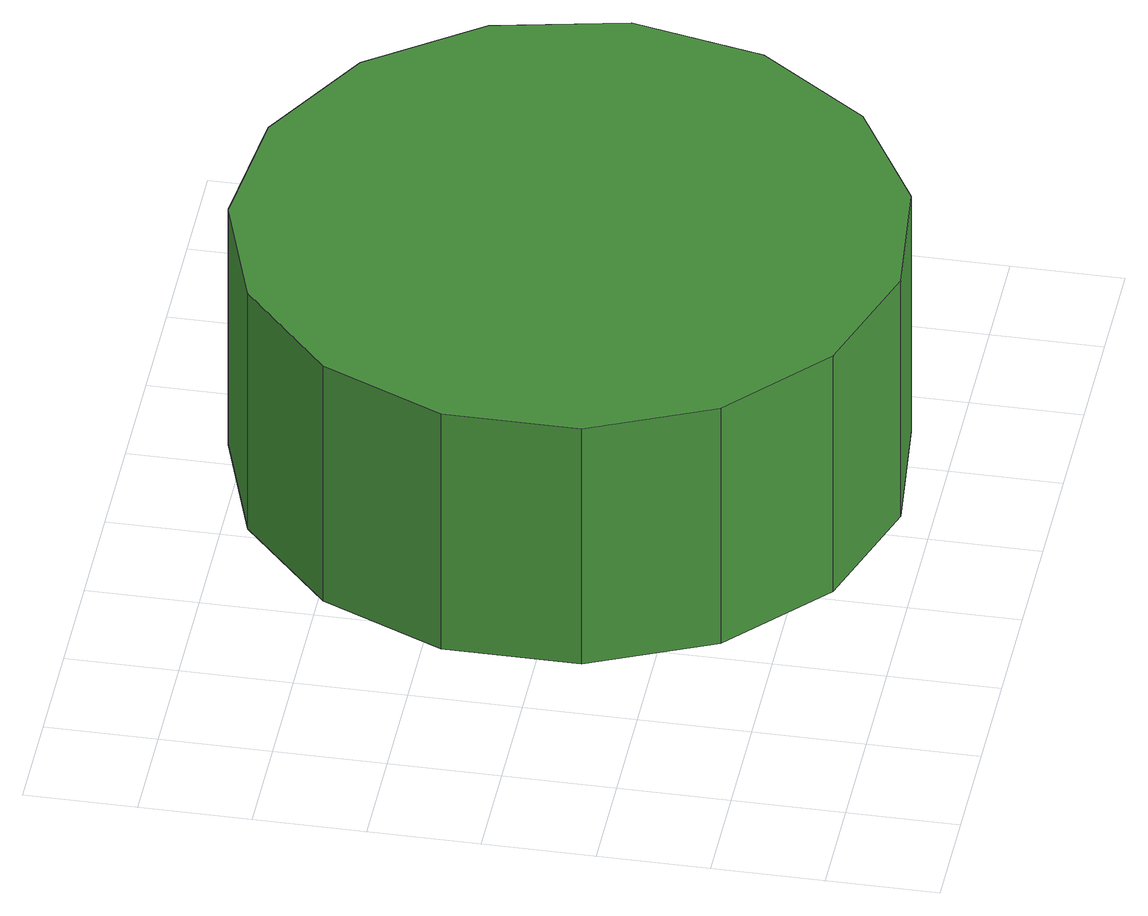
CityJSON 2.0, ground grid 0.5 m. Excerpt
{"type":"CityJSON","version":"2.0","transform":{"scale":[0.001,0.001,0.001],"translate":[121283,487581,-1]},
"CityObjects":{
"tree1":{"type":"SolitaryVegetationObject","attributes":{"function":"something"},"geometry":[{"type":"MultiSurface","lod":"1","boundaries":[[[0,1,2,3,4,5,6,7,8,9,10,11,12,13,14]],[[15,16,17,18,19,20,21,22,23,24,25,26,27,28,29]],[[0,29,28,1]],[[1,28,27,2]],[[2,27,26,3]],[[3,26,25,4]],[[4,25,24,5]],[[5,24,23,6]],[[6,23,22,7]],[[7,22,21,8]],[[8,21,20,9]],[[9,20,19,10]],[[10,19,18,11]],[[11,18,17,12]],[[12,17,16,13]],[[13,16,15,14]],[[14,15,29,0]]]}]}
},
"vertices":[
[3774,1612,1881],[3646,2212,1881],[3286,2708,1881],[2755,3014,1881],[2145,3078,1881],[1562,2889,1881],[1107,2478,1881],[857,1918,1881],[857,1305,1881],[1107,745,1881],[1562,335,1881],[2145,146,1881],[2755,210,1881],[3286,516,1881],[3646,1012,1881],[3646,1012,623],[3286,516,623],[2755,210,623],[2145,146,623],[1562,335,623],[1107,745,623],[857,1305,623],[857,1918,623],[1107,2478,623],[1562,2889,623],[2145,3078,623],[2755,3014,623],[3286,2708,623],[3646,2212,623],[3774,1612,623]
]}
